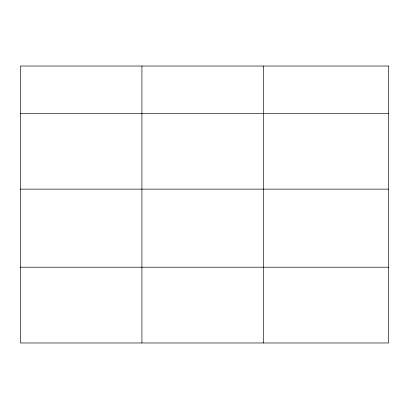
<?xml version="1.0" encoding="UTF-8"?>
<svg xmlns="http://www.w3.org/2000/svg" width="409" height="409" viewBox="0 0 409 409"><rect width="100%" height="100%" fill="white"/><g stroke="black" fill="none" stroke-linecap="round" stroke-linejoin="round"><path stroke-width="0.61" d="M20.45 113.359L388.55 113.359M20.45 189.132L388.55 189.132M20.45 267.205L388.55 267.205M263.396 66.023L263.396 342.977M141.923 66.023L141.923 342.977M388.55 66.023L20.45 66.023L20.45 342.977L388.55 342.977L388.55 66.023"/></g></svg>
